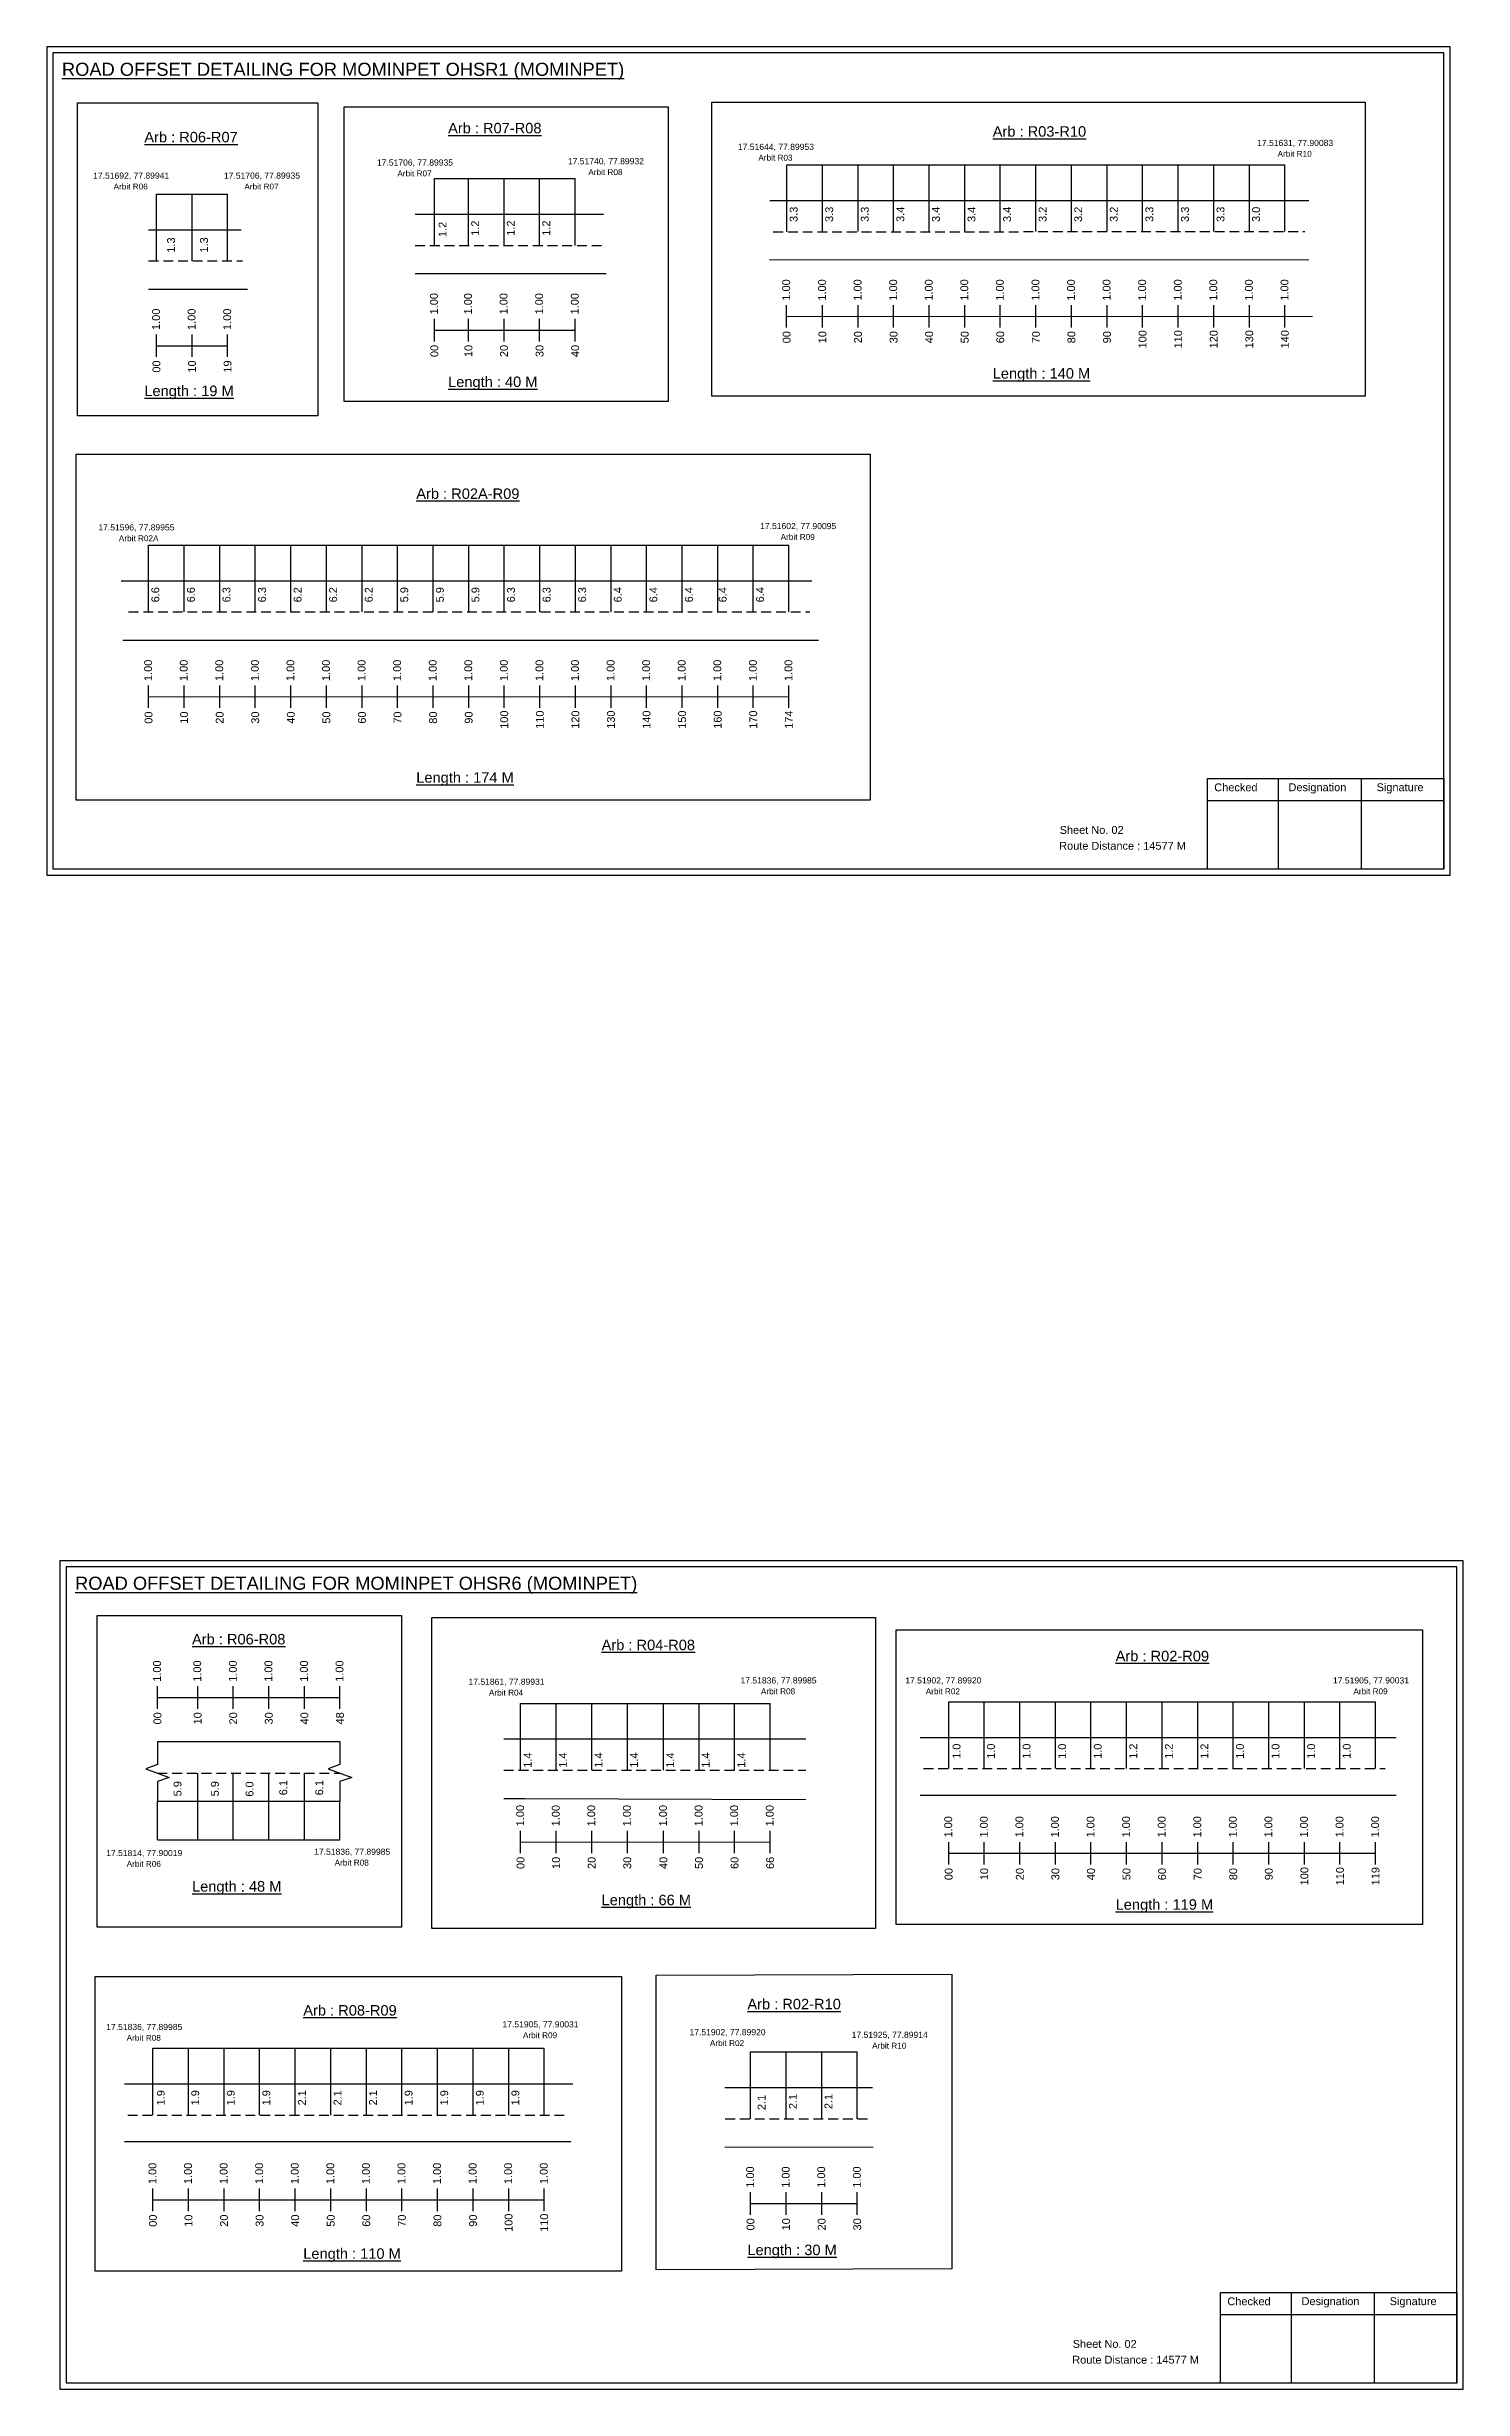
# Model space of a CAD drawing. Header units: inches. Extents: x 777 to 9331, y 1229 to 5049.
# Drawn here: x 3787 to 4328, y 1338 to 2234 of the extents above; entities that cross this region are included whole.
import ezdxf

# ---------------------------------------------------------------- set-up
doc = ezdxf.new("R2010")
doc.units = ezdxf.units.IN
doc.header["$MEASUREMENT"] = 0
doc.linetypes.add('DASHED2', pattern=[0.375, 0.25, -0.125])
doc.layers.add('PDF_Geometry', color=7, linetype='Continuous')
doc.layers.add('PDF_Text', color=5, linetype='Continuous')
doc.styles.add('PDF Arial', font='arial.ttf')
doc.styles.get("Standard").update_dxf_attribs({"font": 'arial.ttf'})

msp = doc.modelspace()

# ---------------------------------------------------------------- linework, layer by layer
at = {"color": 5}
for p, q in [((4069.73, 2188.6), (4260.13, 2188.6)), ((3828.71, 2177.39), (3855.91, 2177.39)), ((3934.96, 2183.33), (3988.8, 2183.33)), ((3825.69, 2043.16), (4070.49, 2043.16)), ((3967.93, 1600.27), (4063.34, 1600.27)), ((4131.59, 1600.98), (4294.79, 1600.98)), ((3829.1, 1548.15), (3898.87, 1548.15)), ((3827.36, 1468.48), (3976.96, 1468.48)), ((4055.85, 1467.07), (4096.65, 1467.07))]:
    msp.add_line(p, q, dxfattribs=at)
for p, q in [((4069.73, 2162.99), (4069.73, 2188.6)), ((4083.33, 2163.06), (4083.33, 2188.6)), ((4096.93, 2163.06), (4096.93, 2188.6)), ((4110.53, 2163.06), (4110.53, 2188.6)), ((4124.13, 2163.06), (4124.13, 2188.6)), ((4137.73, 2163.06), (4137.73, 2188.6)), ((4151.33, 2163.06), (4151.33, 2188.6)), ((4164.93, 2163.06), (4164.93, 2188.6)), ((4178.53, 2163.06), (4178.53, 2188.6)), ((4192.13, 2163.06), (4192.13, 2188.6)), ((4205.73, 2163.06), (4205.73, 2188.6)), ((4219.33, 2163.06), (4219.33, 2188.6)), ((4232.93, 2163.06), (4232.93, 2188.6)), ((4246.53, 2163.06), (4246.53, 2188.6)), ((4260.13, 2163.06), (4260.13, 2188.6)), ((3828.71, 2151.86), (3828.71, 2177.39)), ((3842.31, 2151.86), (3842.31, 2177.39)), ((3855.91, 2151.86), (3855.91, 2177.39)), ((3934.96, 2157.79), (3934.96, 2183.33)), ((3948, 2157.79), (3948, 2183.33)), ((3961.6, 2157.79), (3961.6, 2183.33)), ((3975.2, 2157.79), (3975.2, 2183.33)), ((3988.8, 2157.79), (3988.8, 2183.33)), ((3927.62, 2169.67), (3999.65, 2169.67)), ((4063.19, 2174.94), (4269.29, 2174.95)), ((3825.71, 2163.74), (3861.14, 2163.74)), ((4063.09, 2152.33), (4269.25, 2152.23)), ((3825.71, 2141.05), (3863.53, 2141.05)), ((3927.62, 2146.99), (4000.65, 2146.99)), ((3825.69, 2017.62), (3825.69, 2043.16)), ((3839.29, 2017.62), (3839.29, 2043.16)), ((3852.89, 2017.62), (3852.89, 2043.16)), ((3866.49, 2017.62), (3866.49, 2043.16)), ((3880.09, 2017.62), (3880.09, 2043.16)), ((3893.69, 2017.62), (3893.69, 2043.16)), ((3907.29, 2017.62), (3907.29, 2043.16)), ((3920.89, 2017.62), (3920.89, 2043.16)), ((3934.49, 2017.62), (3934.49, 2043.16)), ((3948.09, 2017.62), (3948.09, 2043.16)), ((3961.69, 2017.62), (3961.69, 2043.16)), ((3975.29, 2017.62), (3975.29, 2043.16)), ((3988.89, 2017.62), (3988.89, 2043.16)), ((4002.49, 2017.62), (4002.49, 2043.16)), ((4016.09, 2017.62), (4016.09, 2043.16)), ((4029.69, 2017.62), (4029.69, 2043.16)), ((4043.29, 2017.62), (4043.29, 2043.16)), ((4056.89, 2017.62), (4056.89, 2043.16)), ((4070.49, 2017.62), (4070.49, 2043.16)), ((3815.19, 2029.5), (4079.23, 2029.5)), ((3815.87, 2006.82), (4081.85, 2006.82)), ((3967.93, 1574.73), (3967.93, 1600.27)), ((3981.53, 1574.73), (3981.53, 1600.27)), ((3995.13, 1574.73), (3995.13, 1600.27)), ((4008.73, 1574.73), (4008.73, 1600.27)), ((4022.54, 1574.73), (4022.54, 1600.27)), ((4036.14, 1574.73), (4036.14, 1600.27)), ((4049.74, 1574.73), (4049.74, 1600.27)), ((4063.34, 1574.73), (4063.34, 1600.27)), ((4131.59, 1575.44), (4131.59, 1600.98)), ((4145.19, 1575.44), (4145.19, 1600.98)), ((4158.79, 1575.44), (4158.79, 1600.98)), ((4172.39, 1575.44), (4172.39, 1600.98)), ((4185.99, 1575.44), (4185.99, 1600.98)), ((4199.59, 1575.44), (4199.59, 1600.98)), ((4213.19, 1575.44), (4213.19, 1600.98)), ((4226.79, 1575.44), (4226.79, 1600.98)), ((4240.39, 1575.44), (4240.39, 1600.98)), ((4253.99, 1575.44), (4253.99, 1600.98)), ((4267.59, 1575.44), (4267.59, 1600.98)), ((4281.19, 1575.44), (4281.19, 1600.98)), ((4294.79, 1575.44), (4294.79, 1600.98)), ((3898.87, 1585.57), (3829.1, 1585.57)), ((4076.94, 1586.62), (3961.52, 1586.62)), ((4120.72, 1587.33), (4302.62, 1587.33)), ((3844.47, 1548.15), (3844.47, 1573.69)), ((3858.07, 1548.15), (3858.07, 1573.69)), ((3871.67, 1548.15), (3871.67, 1573.69)), ((3885.27, 1548.15), (3885.27, 1573.69)), ((3829.1, 1562.89), (3898.87, 1562.89)), ((3829.1, 1548.15), (3829.1, 1562.89)), ((3898.87, 1548.15), (3898.87, 1562.89)), ((3961.52, 1563.93), (3969.57, 1563.93)), ((3969.57, 1563.93), (4076.94, 1563.63)), ((4302.62, 1565.14), (4120.72, 1565.14)), ((3827.36, 1442.94), (3827.36, 1468.48)), ((3840.96, 1442.94), (3840.96, 1468.48)), ((3854.56, 1442.94), (3854.56, 1468.48)), ((3868.16, 1442.94), (3868.16, 1468.48)), ((3881.76, 1442.94), (3881.76, 1468.48)), ((3895.36, 1442.94), (3895.36, 1468.48)), ((3908.96, 1442.94), (3908.96, 1468.48)), ((3922.56, 1442.94), (3922.56, 1468.48)), ((3936.16, 1442.94), (3936.16, 1468.48)), ((3949.76, 1442.94), (3949.76, 1468.48)), ((3963.36, 1442.94), (3963.36, 1468.48)), ((3976.96, 1442.94), (3976.96, 1468.48)), ((4055.85, 1441.53), (4055.85, 1467.07)), ((4069.45, 1441.53), (4069.45, 1467.07)), ((4083.05, 1441.53), (4083.05, 1467.07)), ((4096.65, 1441.53), (4096.65, 1467.07)), ((3816.48, 1454.83), (3987.83, 1454.83)), ((4046.01, 1453.42), (4102.5, 1453.42)), ((3987.14, 1432.64), (3816.48, 1432.64)), ((4046.01, 1430.73), (4102.72, 1430.6))]:
    msp.add_line(p, q)
at = {"linetype": 'DASHED2', "ltscale": 15}
for p, q in [((4064.54, 2162.99), (4267.72, 2163.06)), ((3825.71, 2151.86), (3861.62, 2151.86)), ((3927.62, 2157.79), (4000.15, 2157.79)), ((3818.07, 2017.62), (4078.5, 2017.62)), ((3829.1, 1573.69), (3898.87, 1573.69)), ((3961.52, 1574.73), (4076.94, 1574.73)), ((4121.99, 1575.44), (4298.4, 1575.44)), ((3817.75, 1442.94), (3985.35, 1442.94)), ((4046.16, 1441.53), (4102.5, 1441.53))]:
    msp.add_line(p, q, dxfattribs=at)
at = {"color": 217, "true_color": 0x93278f}
for p, q in [((4069.63, 2126.36), (4069.63, 2134.92)), ((4083.33, 2126.36), (4083.33, 2134.92)), ((4096.93, 2126.36), (4096.93, 2134.92)), ((4110.53, 2126.36), (4110.53, 2134.92)), ((4124.13, 2126.36), (4124.13, 2134.92)), ((4137.73, 2126.36), (4137.73, 2134.92)), ((4151.33, 2126.36), (4151.33, 2134.92)), ((4164.93, 2126.36), (4164.93, 2134.92)), ((4178.53, 2126.36), (4178.53, 2134.92)), ((4192.13, 2126.36), (4192.13, 2134.92)), ((4205.73, 2126.36), (4205.73, 2134.92)), ((4219.33, 2126.36), (4219.33, 2134.92)), ((4232.93, 2126.36), (4232.93, 2134.92)), ((4246.53, 2126.36), (4246.53, 2134.92)), ((4260.13, 2126.36), (4260.13, 2134.92)), ((3828.71, 2115.16), (3828.71, 2123.71)), ((3842.31, 2115.16), (3842.31, 2123.71)), ((3855.91, 2115.16), (3855.91, 2123.71)), ((3934.96, 2121.09), (3934.96, 2129.65)), ((3934.96, 2125.36), (3988.8, 2125.37)), ((3948, 2121.09), (3948, 2129.65)), ((3961.6, 2121.09), (3961.6, 2129.65)), ((3975.2, 2121.09), (3975.2, 2129.65)), ((3988.8, 2121.09), (3988.8, 2129.65)), ((4069.63, 2130.63), (4270.69, 2130.68)), ((3828.71, 2119.43), (3855.91, 2119.43)), ((3825.69, 1980.92), (3825.69, 1989.48)), ((3839.29, 1980.92), (3839.29, 1989.48)), ((3852.89, 1980.92), (3852.89, 1989.48)), ((3866.49, 1980.92), (3866.49, 1989.48)), ((3880.09, 1980.92), (3880.09, 1989.48)), ((3893.69, 1980.92), (3893.69, 1989.48)), ((3907.29, 1980.92), (3907.29, 1989.48)), ((3920.89, 1980.92), (3920.89, 1989.48)), ((3934.49, 1980.92), (3934.49, 1989.48)), ((3948.09, 1980.92), (3948.09, 1989.48)), ((3961.69, 1980.92), (3961.69, 1989.48)), ((3975.29, 1980.92), (3975.29, 1989.48)), ((3988.89, 1980.92), (3988.89, 1989.48)), ((4002.49, 1980.92), (4002.49, 1989.48)), ((4016.09, 1980.92), (4016.09, 1989.48)), ((4029.69, 1980.92), (4029.69, 1989.48)), ((4043.29, 1980.92), (4043.29, 1989.48)), ((4056.89, 1980.92), (4056.89, 1989.48)), ((4070.49, 1980.92), (4070.49, 1989.48)), ((3825.69, 1985.19), (4070.49, 1985.24)), ((3829.1, 1598.3), (3829.1, 1606.85)), ((3844.47, 1598.3), (3844.47, 1606.85)), ((3858.07, 1598.3), (3858.07, 1606.85)), ((3871.67, 1598.3), (3871.67, 1606.85)), ((3885.27, 1598.3), (3885.27, 1606.85)), ((3898.87, 1598.3), (3898.87, 1606.85)), ((3829.1, 1602.56), (3898.87, 1602.56)), ((3967.93, 1543.04), (3967.93, 1551.6)), ((3981.53, 1543.04), (3981.53, 1551.6)), ((3995.13, 1543.04), (3995.13, 1551.6)), ((4008.73, 1543.04), (4008.73, 1551.6)), ((4022.54, 1543.04), (4022.54, 1551.6)), ((4036.14, 1543.04), (4036.14, 1551.6)), ((4049.74, 1543.04), (4049.74, 1551.6)), ((4063.34, 1543.04), (4063.34, 1551.6)), ((3967.93, 1547.31), (4063.34, 1547.37)), ((4131.59, 1538.74), (4131.59, 1547.3)), ((4131.59, 1543.01), (4294.79, 1543.04)), ((4145.19, 1538.74), (4145.19, 1547.3)), ((4158.79, 1538.74), (4158.79, 1547.3)), ((4172.39, 1538.74), (4172.39, 1547.3)), ((4185.99, 1538.74), (4185.99, 1547.3)), ((4199.59, 1538.74), (4199.59, 1547.3)), ((4213.19, 1538.74), (4213.19, 1547.3)), ((4226.79, 1538.74), (4226.79, 1547.3)), ((4240.39, 1538.74), (4240.39, 1547.3)), ((4253.99, 1538.74), (4253.99, 1547.3)), ((4267.59, 1538.74), (4267.59, 1547.3)), ((4281.19, 1538.74), (4281.19, 1547.3)), ((4294.79, 1538.74), (4294.79, 1547.3)), ((3827.36, 1406.24), (3827.36, 1414.8)), ((3827.36, 1410.51), (3976.96, 1410.54)), ((3840.96, 1406.24), (3840.96, 1414.8)), ((3854.56, 1406.24), (3854.56, 1414.8)), ((3868.16, 1406.24), (3868.16, 1414.8)), ((3881.76, 1406.24), (3881.76, 1414.8)), ((3895.36, 1406.24), (3895.36, 1414.8)), ((3908.96, 1406.24), (3908.96, 1414.8)), ((3922.56, 1406.24), (3922.56, 1414.8)), ((3936.16, 1406.24), (3936.16, 1414.8)), ((3949.76, 1406.24), (3949.76, 1414.8)), ((3963.36, 1406.24), (3963.36, 1414.8)), ((3976.96, 1406.24), (3976.96, 1414.8)), ((4055.85, 1404.83), (4055.85, 1413.39)), ((4055.85, 1409.1), (4096.65, 1409.11)), ((4069.45, 1404.83), (4069.45, 1413.39)), ((4083.05, 1404.83), (4083.05, 1413.39)), ((4096.65, 1404.83), (4096.65, 1413.39))]:
    msp.add_line(p, q, dxfattribs=at)
for points in [[(3798.5, 2212.23), (3890.44, 2212.23), (3890.44, 2092.63), (3798.5, 2092.63)], [(4041, 2212.49), (4290.85, 2212.49), (4290.85, 2100.13), (4041, 2100.13)], [(3900.5, 2210.81), (4024.3, 2210.81), (4024.3, 2098.13), (3900.5, 2098.13)], [(3798, 2078), (4101.52, 2078), (4101.52, 1945.63), (3798, 1945.63)], [(3806, 1633.99), (3922.35, 1633.99), (3922.35, 1514.78), (3806, 1514.78)], [(3934, 1633.1), (4103.61, 1633.1), (4103.61, 1514.28), (3934, 1514.28)], [(4111.5, 1628.46), (4312.74, 1628.46), (4312.74, 1515.78), (4111.5, 1515.78)], [(3805.26, 1495.96), (4006.5, 1495.96), (4006.5, 1383.28), (3805.26, 1383.28)], [(4019.76, 1496.46), (4132.76, 1496.75), (4132.76, 1384.07), (4019.76, 1383.78)]]:
    msp.add_lwpolyline(points, close=True)
at = {"linetype": 'Continuous'}
for points in [[(3829.1, 1585.57), (3829.1, 1576.96), (3824.6, 1575.33), (3833.6, 1572.05), (3829.1, 1570.41), (3829.1, 1562.89)], [(3898.87, 1585.57), (3898.87, 1576.96), (3894.37, 1575.33), (3903.37, 1572.05), (3898.87, 1570.41), (3898.87, 1562.89)]]:
    msp.add_lwpolyline(points, dxfattribs=at)
at = {"layer": 'PDF_Geometry'}
for points in [[(3786.8, 2233.69), (3786.8, 1916.98), (4323.27, 1916.98), (4323.27, 2233.69)], [(3789.13, 2231.36), (3789.13, 1919.4), (4320.85, 1919.4), (4320.85, 2231.36)], [(3791.8, 1654.84), (3791.8, 1338.13), (4328.27, 1338.13), (4328.27, 1654.84)], [(3794.13, 1652.51), (3794.13, 1340.55), (4325.85, 1340.55), (4325.85, 1652.51)]]:
    msp.add_lwpolyline(points, close=True, dxfattribs=at)
at = {"layer": 'PDF_Geometry', "color": 242, "true_color": 0xcc1f26}
for points in [[(4320.85, 1919.3), (4230.51, 1919.3), (4230.51, 1953.91), (4320.85, 1953.91)], [(4325.85, 1340.45), (4235.51, 1340.45), (4235.51, 1375.07), (4325.85, 1375.07)]]:
    msp.add_lwpolyline(points, close=True, dxfattribs=at)
for points in [[(4257.49, 1953.91), (4257.49, 1919.3)], [(4289.22, 1953.91), (4289.22, 1919.3)], [(4230.51, 1945.54), (4320.85, 1945.54)], [(4262.49, 1375.07), (4262.49, 1340.45)], [(4294.22, 1375.07), (4294.22, 1340.45)], [(4235.51, 1366.69), (4325.85, 1366.69)]]:
    msp.add_lwpolyline(points, dxfattribs=at)

# ---------------------------------------------------------------- texts
at = {"color": 242, "true_color": 0xcd2027}
for s, height, p in [('%%UROAD OFFSET DETAILING FOR MOMINPET OHSR1 (MOMINPET)', 5, (3792.58, 2222.61)), ('%%UArb : R07-R08', 4, (3940.2, 2200.62)), ('%%UArb : R03-R10', 4, (4148.42, 2199.34)), ('%%UArb : R06-R07', 4, (3824.07, 2197.17)), ('%%ULength : 40 M', 4, (3940.2, 2103.62)), ('%%ULength : 140 M', 4, (4148.42, 2106.84)), ('%%ULength : 19 M', 4, (3824.07, 2100.17)), ('%%UArb : R02A-R09', 4, (3928.04, 2060.85)), ('%%ULength : 174 M', 4, (3928.04, 1952.35)), ('%%UROAD OFFSET DETAILING FOR MOMINPET OHSR6 (MOMINPET)', 5, (3797.58, 1643.77)), ('%%UArb : R06-R08', 4, (3842.3, 1622.87)), ('%%UArb : R04-R08', 4, (3998.89, 1620.67)), ('%%UArb : R02-R09', 4, (4195.42, 1616.44)), ('%%ULength : 48 M', 4, (3842.3, 1528.37)), ('%%ULength : 66 M', 4, (3998.89, 1523.17)), ('%%ULength : 119 M', 4, (4195.42, 1521.44)), ('%%UArb : R02-R10', 4, (4054.63, 1483.37)), ('%%UArb : R08-R09', 4, (3884.84, 1480.97)), ('%%ULength : 110 M', 4, (3884.84, 1387.97)), ('%%ULength : 30 M', 4, (4054.63, 1389.37))]:
    msp.add_text(s, height=height, dxfattribs=at).set_placement(p)
at = {"color": 5}
for s, height, p in [('17.51644, 77.89953', 2.34, (4051, 2194.29)), ('17.51631, 77.90083', 2.34, (4249.5, 2195.79)), ('17.51692, 77.89941', 2.34, (3804.5, 2183.29)), ('17.51706, 77.89935', 2.34, (3854.5, 2183.29)), ('17.51706, 77.89935', 2.34, (3913, 2188.29)), ('Arbit R07', 2.246, (3920.82, 2184.17)), ('17.51740, 77.89932', 2.34, (3986, 2188.79)), ('Arbit R08', 2.246, (3993.82, 2184.67)), ('Arbit R03', 2.246, (4058.82, 2190.17)), ('Arbit R10', 2.246, (4257.32, 2191.67)), ('Arbit R06', 2.246, (3812.32, 2179.17)), ('Arbit R07', 2.246, (3862.32, 2179.17)), ('17.51596, 77.89955', 2.34, (3806.5, 2048.79)), ('17.51602, 77.90095', 2.34, (4059.5, 2049.29)), ('Arbit R02A', 2.246, (3814.32, 2044.67)), ('Arbit R09', 2.246, (4067.32, 2045.17)), ('17.51861, 77.89931', 2.34, (3948, 1607.44)), ('Arbit R04', 2.246, (3955.82, 1603.32)), ('17.51836, 77.89985', 2.34, (4052, 1607.94)), ('Arbit R08', 2.246, (4059.82, 1603.82)), ('17.51902, 77.89920', 2.34, (4115, 1607.94)), ('Arbit R02', 2.246, (4122.82, 1603.82)), ('17.51905, 77.90031', 2.34, (4278.5, 1607.94)), ('Arbit R09', 2.246, (4286.32, 1603.82)), ('17.51814, 77.90019', 2.34, (3809.5, 1541.94)), ('17.51836, 77.89985', 2.34, (3889, 1542.44)), ('Arbit R08', 2.246, (3896.82, 1538.32)), ('Arbit R06', 2.246, (3817.32, 1537.82)), ('17.51836, 77.89985', 2.34, (3809.5, 1475.44)), ('17.51905, 77.90031', 2.34, (3961, 1476.44)), ('Arbit R08', 2.246, (3817.32, 1471.32)), ('Arbit R09', 2.246, (3968.82, 1472.32)), ('17.51902, 77.89920', 2.34, (4032.5, 1473.44)), ('Arbit R02', 2.246, (4040.32, 1469.32)), ('17.51925, 77.89914', 2.34, (4094.5, 1472.44)), ('Arbit R10', 2.246, (4102.32, 1468.32))]:
    msp.add_text(s, height=height, dxfattribs=at).set_placement(p)
for s, p in [('3.3', (4073.8, 2166.74)), ('3.3', (4087.4, 2166.74)), ('3.3', (4101, 2166.74)), ('3.4', (4114.6, 2166.74)), ('3.4', (4128.2, 2166.74)), ('3.4', (4141.8, 2166.74)), ('3.4', (4155.4, 2166.74)), ('3.2', (4169, 2166.74)), ('3.2', (4182.6, 2166.74)), ('3.2', (4196.2, 2166.74)), ('3.3', (4209.8, 2166.74)), ('3.3', (4223.4, 2166.74)), ('3.3', (4237, 2166.74)), ('3.0', (4250.6, 2166.74)), ('1.3', (3835.79, 2155)), ('1.3', (3848.38, 2155.03)), ('1.2', (3939.59, 2160.96)), ('1.2', (3952.06, 2161.46)), ('1.2', (3965.66, 2161.46)), ('1.2', (3979.26, 2161.46)), ('6.6', (3829.76, 2021.29)), ('6.6', (3843.36, 2021.29)), ('6.3', (3856.96, 2021.29)), ('6.3', (3870.56, 2021.29)), ('6.2', (3884.16, 2021.29)), ('6.2', (3897.76, 2021.29)), ('6.2', (3911.36, 2021.29)), ('5.9', (3924.96, 2021.29)), ('5.9', (3938.56, 2021.29)), ('5.9', (3952.16, 2021.29)), ('6.3', (3965.76, 2021.29)), ('6.3', (3979.36, 2021.29)), ('6.3', (3992.96, 2021.29)), ('6.4', (4006.56, 2021.29)), ('6.4', (4020.16, 2021.29)), ('6.4', (4033.76, 2021.29)), ('6.4', (4046.68, 2021.29)), ('6.4', (4060.96, 2021.29)), ('1.4', (3972.1, 1575.73)), ('1.4', (3985.59, 1575.73)), ('1.4', (3999.19, 1575.73)), ('1.4', (4012.79, 1575.73)), ('1.4', (4026.61, 1575.73)), ('1.4', (4040.21, 1575.73)), ('1.4', (4053.81, 1575.73)), ('1.0', (4136.1, 1579.12)), ('1.0', (4149.26, 1579.12)), ('1.0', (4162.86, 1579.12)), ('1.0', (4176.46, 1579.12)), ('1.0', (4190.06, 1579.12)), ('1.2', (4203.66, 1579.12)), ('1.2', (4217.26, 1579.12)), ('1.2', (4230.86, 1579.12)), ('1.0', (4244.46, 1579.12)), ('1.0', (4258.06, 1579.12)), ('1.0', (4271.66, 1579.12)), ('1.0', (4285.26, 1579.12)), ('5.9', (3838.26, 1564.79)), ('5.9', (3852.53, 1564.79)), ('6.0', (3865.79, 1564.67)), ('6.1', (3878.68, 1565.17)), ('6.1', (3892.45, 1565.17)), ('1.9', (3831.86, 1446.62)), ('1.9', (3845.02, 1446.62)), ('1.9', (3858.62, 1446.62)), ('1.9', (3872.22, 1446.62)), ('2.1', (3885.82, 1446.62)), ('2.1', (3899.42, 1446.62)), ('2.1', (3913.02, 1446.62)), ('1.9', (3926.62, 1446.62)), ('1.9', (3940.22, 1446.62)), ('1.9', (3953.82, 1446.62)), ('1.9', (3967.42, 1446.62)), ('2.1', (4073.51, 1445.21)), ('2.1', (4087.11, 1445.21)), ('2.1', (4061.56, 1444.84))]:
    msp.add_text(s, height=3, rotation=90).set_placement(p)
at = {"color": 217, "true_color": 0x93278f}
for s, p in [('1.00', (4070.96, 2136.66)), ('1.00', (4084.66, 2136.66)), ('1.00', (4098.26, 2136.66)), ('1.00', (4111.86, 2136.66)), ('1.00', (4125.46, 2136.66)), ('1.00', (4139.06, 2136.66)), ('1.00', (4152.66, 2136.66)), ('1.00', (4166.26, 2136.66)), ('1.00', (4179.86, 2136.66)), ('1.00', (4193.46, 2136.66)), ('1.00', (4207.06, 2136.66)), ('1.00', (4220.66, 2136.66)), ('1.00', (4234.26, 2136.66)), ('1.00', (4247.86, 2136.66)), ('1.00', (4261.46, 2136.66)), ('1.00', (3830.04, 2125.45)), ('1.00', (3843.64, 2125.45)), ('1.00', (3857.24, 2125.45)), ('1.00', (3936.29, 2131.39)), ('1.00', (3949.32, 2131.39)), ('1.00', (3962.92, 2131.39)), ('1.00', (3976.52, 2131.39)), ('1.00', (3990.12, 2131.39)), ('00', (4071.11, 2120.34)), ('10', (4084.81, 2120.34)), ('20', (4098.41, 2120.34)), ('30', (4112.01, 2120.34)), ('40', (4125.61, 2120.34)), ('50', (4139.21, 2120.34)), ('60', (4152.81, 2120.34)), ('70', (4166.41, 2120.34)), ('80', (4180.01, 2120.34)), ('90', (4193.61, 2120.34)), ('100', (4207.21, 2118.38)), ('110', (4220.81, 2118.38)), ('120', (4234.41, 2118.38)), ('130', (4248.01, 2118.38)), ('140', (4261.61, 2118.38)), ('00', (3830.19, 2109.13)), ('10', (3843.79, 2109.13)), ('19', (3857.39, 2109.13)), ('00', (3936.44, 2115.07)), ('10', (3949.47, 2115.07)), ('20', (3963.07, 2115.07)), ('30', (3976.67, 2115.07)), ('40', (3990.27, 2115.07)), ('1.00', (3827.02, 1991.22)), ('1.00', (3840.62, 1991.22)), ('1.00', (3854.22, 1991.22)), ('1.00', (3867.82, 1991.22)), ('1.00', (3881.42, 1991.22)), ('1.00', (3895.02, 1991.22)), ('1.00', (3908.62, 1991.22)), ('1.00', (3922.22, 1991.22)), ('1.00', (3935.82, 1991.22)), ('1.00', (3949.42, 1991.22)), ('1.00', (3963.02, 1991.22)), ('1.00', (3976.62, 1991.22)), ('1.00', (3990.22, 1991.22)), ('1.00', (4003.82, 1991.22)), ('1.00', (4017.42, 1991.22)), ('1.00', (4031.02, 1991.22)), ('1.00', (4044.62, 1991.22)), ('1.00', (4058.22, 1991.22)), ('1.00', (4071.82, 1991.22)), ('00', (3827.17, 1974.9)), ('10', (3840.77, 1974.9)), ('20', (3854.37, 1974.9)), ('30', (3867.97, 1974.9)), ('40', (3881.57, 1974.9)), ('50', (3895.17, 1974.9)), ('60', (3908.77, 1974.9)), ('70', (3922.37, 1974.9)), ('80', (3935.97, 1974.9)), ('90', (3949.57, 1974.9)), ('100', (3963.17, 1972.94)), ('110', (3976.77, 1972.94)), ('120', (3990.37, 1972.94)), ('130', (4003.97, 1972.94)), ('140', (4017.57, 1972.94)), ('150', (4031.17, 1972.94)), ('160', (4044.77, 1972.94)), ('170', (4058.37, 1972.94)), ('174', (4071.97, 1972.94)), ('1.00', (3830.43, 1608.59)), ('1.00', (3845.8, 1608.59)), ('1.00', (3859.4, 1608.59)), ('1.00', (3873, 1608.59)), ('1.00', (3886.6, 1608.59)), ('1.00', (3900.2, 1608.59)), ('00', (3830.58, 1592.27)), ('10', (3845.95, 1592.27)), ('20', (3859.55, 1592.27)), ('30', (3873.15, 1592.27)), ('40', (3886.75, 1592.27)), ('48', (3900.35, 1592.27)), ('1.00', (3969.25, 1553.33)), ('1.00', (3982.85, 1553.33)), ('1.00', (3996.45, 1553.33)), ('1.00', (4010.05, 1553.33)), ('1.00', (4023.87, 1553.33)), ('1.00', (4037.47, 1553.33)), ('1.00', (4051.07, 1553.33)), ('1.00', (4064.67, 1553.33)), ('1.00', (4132.92, 1549.04)), ('1.00', (4146.52, 1549.04)), ('1.00', (4160.12, 1549.04)), ('1.00', (4173.72, 1549.04)), ('1.00', (4187.32, 1549.04)), ('1.00', (4200.92, 1549.04)), ('1.00', (4214.52, 1549.04)), ('1.00', (4228.12, 1549.04)), ('1.00', (4241.72, 1549.04)), ('1.00', (4255.32, 1549.04)), ('1.00', (4268.92, 1549.04)), ('1.00', (4282.52, 1549.04)), ('1.00', (4296.12, 1549.04)), ('00', (3969.4, 1537.01)), ('10', (3983, 1537.01)), ('20', (3996.6, 1537.01)), ('30', (4010.2, 1537.01)), ('40', (4024.02, 1537.01)), ('50', (4037.62, 1537.01)), ('60', (4051.22, 1537.01)), ('66', (4064.82, 1537.01)), ('00', (4133.07, 1532.72)), ('10', (4146.67, 1532.72)), ('20', (4160.27, 1532.72)), ('30', (4173.87, 1532.72)), ('40', (4187.47, 1532.72)), ('50', (4201.07, 1532.72)), ('60', (4214.67, 1532.72)), ('70', (4228.27, 1532.72)), ('80', (4241.87, 1532.72)), ('90', (4255.47, 1532.72)), ('100', (4269.07, 1530.76)), ('110', (4282.67, 1530.76)), ('119', (4296.27, 1530.77)), ('1.00', (3828.68, 1416.54)), ('1.00', (3842.28, 1416.54)), ('1.00', (3855.88, 1416.54)), ('1.00', (3869.48, 1416.54)), ('1.00', (3883.08, 1416.54)), ('1.00', (3896.68, 1416.54)), ('1.00', (3910.28, 1416.54)), ('1.00', (3923.88, 1416.54)), ('1.00', (3937.48, 1416.54)), ('1.00', (3951.08, 1416.54)), ('1.00', (3964.68, 1416.54)), ('1.00', (3978.28, 1416.54)), ('1.00', (4057.17, 1415.13)), ('1.00', (4070.77, 1415.13)), ('1.00', (4084.37, 1415.13)), ('1.00', (4097.97, 1415.13)), ('00', (3828.83, 1400.22)), ('10', (3842.43, 1400.22)), ('20', (3856.03, 1400.22)), ('30', (3869.63, 1400.22)), ('40', (3883.23, 1400.22)), ('50', (3896.83, 1400.22)), ('60', (3910.43, 1400.22)), ('70', (3924.03, 1400.22)), ('80', (3937.63, 1400.22)), ('90', (3951.23, 1400.22)), ('100', (3964.83, 1398.26)), ('110', (3978.43, 1398.26)), ('00', (4057.32, 1398.81)), ('10', (4070.92, 1398.81)), ('20', (4084.52, 1398.81)), ('30', (4098.12, 1398.81))]:
    msp.add_text(s, height=3, rotation=90, dxfattribs=at).set_placement(p)
for s, p in [('Sheet No. 02', (4174.01, 1932.77)), ('Route Distance : 14577 M', (4173.82, 1926.72)), ('Sheet No. 02', (4179.01, 1353.93)), ('Route Distance : 14577 M', (4178.82, 1347.88))]:
    msp.add_text(s, height=3).set_placement(p)
at = {"layer": 'PDF_Text', "color": 7, "attachment_point": 7, "style": 'PDF Arial'}
for s, insert, char_height in [('Checked', (4233.12, 1949.02), 3.001), ('Designation', (4261.49, 1948.19), 3.0006), ('Signature', (4295.18, 1948.19), 3.001), ('Checked', (4238.12, 1370.18), 3.001), ('Designation', (4266.49, 1369.35), 3.0006), ('Signature', (4300.18, 1369.35), 3.001)]:
    msp.add_mtext(s, dxfattribs=dict(at, insert=insert, char_height=char_height))

doc.saveas('drawing.dxf')
